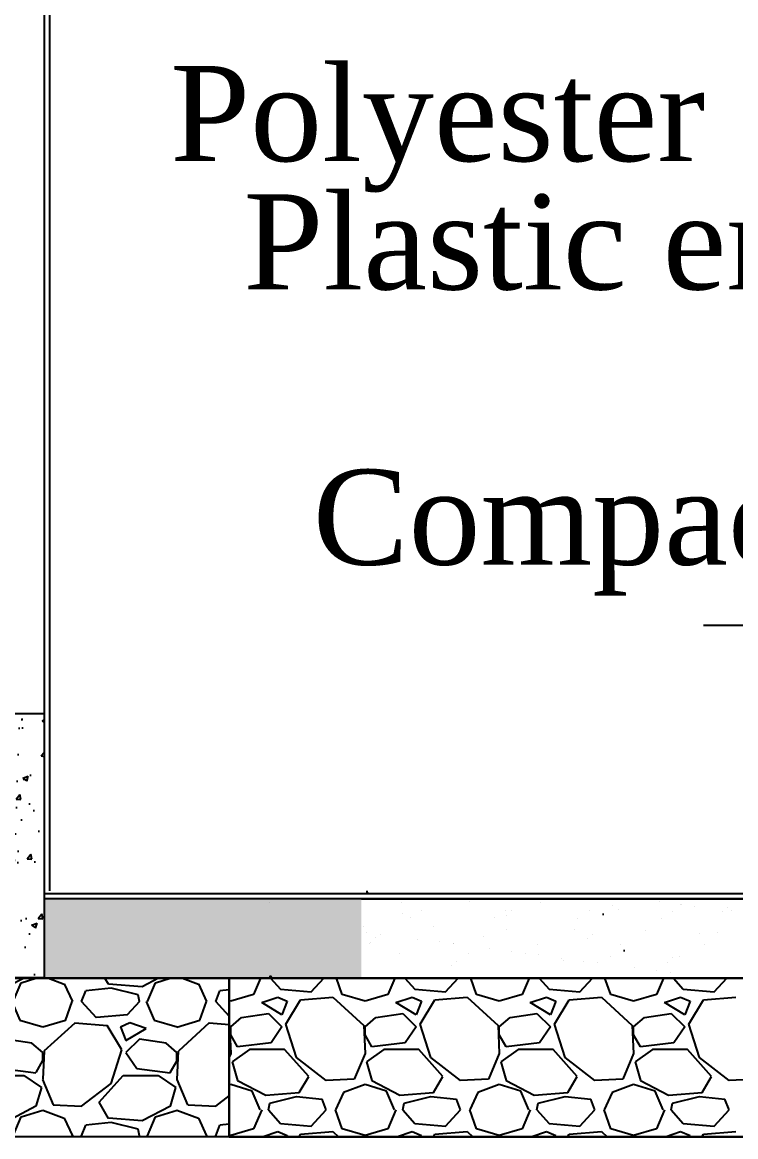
# Model space of a CAD drawing. Header units: centimetres. Extents: x 19229 to 51025, y 9487 to 24710.
# Drawn here: x 25664.7 to 25799.6, y 10798.9 to 11009.7 of the extents above; entities that cross this region are included whole.
import ezdxf

# ---------------------------------------------------------------- set-up
doc = ezdxf.new("R2010")
doc.units = ezdxf.units.CM
doc.layers.get('0').update_dxf_attribs({"linetype": 'CONTINUOUS'})
doc.styles.add('style3', font='times.ttf', dxfattribs={"height": 25})
pattern_1 = [(37.5, (3570.38, 1228.156), (-1.60003, 48.941324), [0, -38.608, 0, -43.18, 0, -41.275]), (7.5, (3570.38, 1228.156), (44.95233, 71.68251), [0, -20.828, 0, -34.798, 0, -13.335]), (327.5, (3539.136, 1228.156), (79.09924, 0.14372), [0, -12.7, 0, -45.72, 0, -59.69]), (317.5, (3539.136, 1228.156), (76.35565, 22.29293), [0, -6.35, 0, -29.972, 0, -34.29])]

msp = doc.modelspace()

# ---------------------------------------------------------------- hatches: boundary and pattern name
at = {"ltscale": 500}
h = msp.add_hatch(dxfattribs=at)
h.set_pattern_fill('CONCRETE_C', scale=1.5, pattern_type=2)
h.set_pattern_definition([(50, (5233.612, 994.315), (10.7589027, -0.941282), [1.125, -12.375]), (355, (5233.612, 994.315), (-2.08127, 11.282882), [0.9, -9.9]), (100.4514, (5234.509, 994.237), (8.6776407, 10.341593), [0.956103, -10.5171317]), (46.1842, (5233.612, 997.315), (16.008616, -2.482785), [1.6875, -18.5625]), (96.6356, (5234.946, 997.108), (14.019941, 14.611768), [1.434154, -15.775695]), (351.1842, (5233.612, 997.315), (14.019929, 14.611779), [1.35, -14.85]), (21, (5235.112, 996.565), (8.9536058, -6.0392834), [1.125, -12.375]), (326, (5235.112, 996.565), (3.64973, 10.8772507), [0.9, -9.9]), (71.4514, (5235.858, 996.062), (12.6033394, 4.8379575), [0.956103, -10.5171317]), (37.5, (5233.612, 994.3153), (0.1823978, 4.9934078), [0, -9.78, 0, -10.05, 0, -9.9375]), (7.5, (5233.612, 994.315), (3.946043, 5.9161757), [0, -5.73, 0, -9.555, 0, -3.7875]), (327.5, (5230.267, 994.3153), (8.00733654, -0.3383231), [0, -3.75, 0, -11.7, 0, -15.525]), (317.5, (5228.767, 994.315), (8.7477925, 1.5015747), [0, -4.875, 0, -7.77, 0, -11.025])])
h.paths.add_polyline_path([(25643.85, 10878.97), (25668.85, 10878.97), (25668.85, 10828.97), (25643.85, 10828.97)])
at = {"ltscale": 20}
h = msp.add_hatch(dxfattribs=at)
h.set_pattern_fill('AR-SAND', scale=0.2, style=0)
h.paths.add_polyline_path([(25668.83, 10828.97), (25728.83, 10828.97), (25728.83, 10843.91), (25668.83, 10843.91)])
h.paths.add_polyline_path([(26608.86, 10828.91), (26668.86, 10828.91), (26668.86, 10843.91), (26608.86, 10843.91)])
h = msp.add_hatch()
h.set_pattern_fill('AR-SAND')
h.set_pattern_definition(pattern_1)
h.paths.add_polyline_path([(25728.83, 10843.91), (26127.73, 10843.91), (26127.73, 10833.91), (26127.73, 10828.91), (25728.83, 10828.91)])
h = msp.add_hatch()
h.set_pattern_fill('AR-SAND')
h.set_pattern_definition(pattern_1)
h.paths.add_polyline_path([(25728.83, 10843.91), (26127.73, 10843.91), (26127.73, 10833.91), (26127.73, 10828.91), (25728.83, 10828.91)])
h = msp.add_hatch()
h.set_pattern_fill('GRAVEL')
h.set_pattern_definition([(228.0127875, (3588.6661, 105.5172), (-203.20000002, -228.59999999), [3.417214, -338.304836]), (184.969741, (3586.3801, 102.9772), (304.79999988, 25.400001447), [5.864047, -580.54049]), (132.510447, (3580.5381, 102.4692), (254.00000011, -279.3999999), [4.134815, -409.347228]), (267.273689, (3570.6321, 96.1192), (25.400000053, 508), [5.340045, -528.664374]), (292.833654, (3570.3781, 90.7852), (-127.00000001, 304.799999996), [5.236337, -518.398077]), (357.273689, (3572.4101, 85.9592), (-508, 25.400000053), [5.340045, -528.664374]), (37.6942405, (3577.7441, 85.7052), (-330.199999985, -254.00000002), [7.061937, -699.131153]), (72.2553284, (3583.3321, 90.0232), (177.800000048, 558.799999985), [6.667195, -660.052566]), (121.4295656, (3585.3641, 96.3732), (-203.20000003, 330.19999998), [5.35813, -530.455457]), (175.236358, (3582.57, 100.9452), (279.4, -25.40000004), [6.117133, -299.73937]), (222.3974378, (3576.4741, 101.4532), (-304.79999999, -279.40000001), [7.91078, -783.167725]), (138.814075, (3595.778, 95.8652), (-177.8, 152.40000001), [2.700045, -267.305658]), (171.4692344, (3593.7461, 97.6432), (330.20000001, -50.79999994), [5.13682, -508.54639]), (225, (3588.666, 98.405), (-4e-15, -25.4), [3.592093, -32.32893]), (203.19859, (3586.888, 101.4532), (127, 50.8), [1.934413, -191.506224]), (291.80141, (3585.11, 100.691), (-25.4, 76.2), [2.735656, -134.04753]), (30.963757, (3586.126, 98.151), (76.2, 50.8), [4.443197, -143.662982]), (161.56505, (3589.936, 100.437), (50.8, -25.4), [3.212871, -77.10898]), (16.3895403, (3570.3781, 100.6912), (254, 76.2), [4.50088, -445.588267]), (70.346176, (3574.6961, 101.9612), (-101.60000001, -279.4), [3.77599, -373.822157]), (293.19859, (3589.936, 105.5172), (-50.8, 127), [3.8688, -189.571836]), (343.61046, (3591.4601, 101.9612), (-254.000000005, 76.19999998), [4.50088, -445.588267]), (339.443955, (3570.378, 84.9432), (-127, 50.8), [4.340352, -212.677343]), (294.775141, (3574.4421, 83.4192), (-127.00000015, 279.39999993), [3.63672, -360.035934]), (66.80141, (3590.19, 80.1172), (50.8, 127), [3.8688, -189.571836]), (17.3540246, (3591.7141, 83.6732), (-330.19999999, -101.60000002), [4.257827, -421.52376]), (69.443955, (3577.744, 80.1172), (-50.8, -127), [2.170176, -214.84752]), (101.309932, (3588.666, 80.117), (-25.4, 101.6), [1.295146, -128.21995]), (165.963757, (3588.412, 81.387), (76.2, -25.4), [5.236337, -99.490546]), (186.009006, (3583.3321, 82.6572), (254, 25.40000001), [4.85267, -480.413649]), (303.690068, (3586.126, 95.865), (-25.4, 50.8), [3.66324, -87.917764]), (353.1572266, (3588.1581, 92.8172), (431.800000003, -50.799999977), [6.395568, -633.16009]), (60.945396, (3594.508, 92.0552), (-101.6, -177.8), [2.615082, -258.893923]), (90, (3595.778, 94.34), (-25.4, 25.4), [1.524, -23.876]), (120.256437, (3582.8241, 83.4192), (101.59999999, -177.80000001), [3.52867, -349.339408]), (48.0127875, (3581.0461, 86.4672), (203.20000002, 228.59999999), [6.83443, -334.887622]), (0, (3585.618, 91.547), (25.4, 25.4), [6.604, -18.796]), (325.3048465, (3592.2221, 91.5472), (254.0000001, -177.79999986), [4.016096, -397.593167]), (254.054604, (3595.524, 89.2612), (-25.4, -101.6), [3.69829, -181.2165]), (207.6459754, (3594.5081, 85.7052), (-482.60000002, -253.999999966), [6.02145, -596.124644]), (175.4260787, (3589.1741, 82.9112), (-330.2, 25.4), [6.370295, -630.658465])])
h.paths.add_polyline_path([(25603.83, 10828.91), (25703.83, 10828.91), (25703.83, 10798.91), (25603.83, 10798.91)])

# ---------------------------------------------------------------- linework, layer by layer
at = {"color": 7}
for p, q in [((25668.83, 11163.11), (25668.83, 10828.91)), ((25669.83, 11163.13), (25669.83, 10845.41)), ((25668.83, 10844.91), (26168.85, 10844.91)), ((26168.85, 10843.91), (25668.83, 10843.91)), ((25711.31, 10844.76), (25711.31, 10844.76)), ((25711.37, 10843.15), (25711.37, 10843.15)), ((25728.83, 10843.91), (26168.85, 10843.91)), ((25728.83, 10843.91), (26168.85, 10843.91)), ((25736.34, 10843.29), (25736.34, 10843.29)), ((25749.33, 10843.35), (25749.33, 10843.35)), ((25762.63, 10843.19), (25762.63, 10843.19)), ((25785.11, 10843.42), (25785.11, 10843.42)), ((25736.57, 10841.21), (25736.57, 10841.21)), ((25740.26, 10841.68), (25740.26, 10841.68)), ((25756.08, 10841.65), (25756.08, 10841.65)), ((25757.19, 10841.66), (25757.19, 10841.66)), ((25771.9, 10841.62), (25771.9, 10841.62)), ((25776.35, 10842.69), (25776.35, 10842.69)), ((25777.52, 10841.84), (25777.52, 10841.84)), ((25787.72, 10841.59), (25787.72, 10841.59)), ((25789.24, 10842.87), (25789.24, 10842.87)), ((25789.35, 10842.75), (25789.35, 10842.75)), ((25791.88, 10842.52), (25791.88, 10842.52)), ((25797.21, 10841.43), (25797.21, 10841.43)), ((25798.15, 10842.29), (25798.15, 10842.29)), ((25798.78, 10841.62), (25798.78, 10841.62)), ((25738.12, 10840.31), (25738.12, 10840.31)), ((25753.94, 10840.29), (25753.94, 10840.29)), ((25756.26, 10840.81), (25756.26, 10840.81)), ((25769.76, 10840.26), (25769.76, 10840.26)), ((25785.58, 10840.23), (25785.58, 10840.23)), ((25729.17, 10838.76), (25729.17, 10838.76)), ((25729.86, 10837.54), (25729.86, 10837.54)), ((25732.5, 10837.19), (25732.5, 10837.19)), ((25742.46, 10838.59), (25742.46, 10838.59)), ((25751.84, 10836.76), (25751.84, 10836.76)), ((25756.18, 10838.1), (25756.18, 10838.1)), ((25769.18, 10838.16), (25769.18, 10838.16)), ((25772.46, 10837.2), (25772.46, 10837.2)), ((25782.48, 10837.99), (25782.48, 10837.99)), ((25792.79, 10837.38), (25792.79, 10837.38)), ((25796.2, 10837.5), (25796.2, 10837.5)), ((25730.4, 10835.4), (25730.4, 10835.4)), ((25730.57, 10835.72), (25730.57, 10835.72)), ((25731.51, 10836.58), (25731.51, 10836.58)), ((25739.4, 10836.28), (25739.4, 10836.28)), ((25743.53, 10835.74), (25743.53, 10835.74)), ((25746.18, 10835.39), (25746.18, 10835.39)), ((25746.22, 10835.37), (25746.22, 10835.37)), ((25762.04, 10835.34), (25762.04, 10835.34)), ((25771.53, 10836.35), (25771.53, 10836.35)), ((25777.86, 10835.32), (25777.86, 10835.32)), ((25793.68, 10835.29), (25793.68, 10835.29)), ((25736.02, 10833.5), (25736.02, 10833.5)), ((25749.01, 10833.57), (25749.01, 10833.57)), ((25753.08, 10834.48), (25753.08, 10834.48)), ((25757.21, 10833.94), (25757.21, 10833.94)), ((25759.85, 10833.59), (25759.85, 10833.59)), ((25762.31, 10833.4), (25762.31, 10833.4)), ((25766.75, 10832.68), (25766.75, 10832.68)), ((25776.03, 10832.9), (25776.03, 10832.9)), ((25787.73, 10832.75), (25787.73, 10832.75)), ((25789.03, 10832.97), (25789.03, 10832.97)), ((25745.84, 10831.26), (25745.84, 10831.26)), ((25746.78, 10832.12), (25746.78, 10832.12)), ((25767.11, 10832.3), (25767.11, 10832.3)), ((25770.88, 10832.14), (25770.88, 10832.14)), ((25773.52, 10831.79), (25773.52, 10831.79)), ((25780.42, 10830.88), (25780.42, 10830.88)), ((25786.8, 10831.89), (25786.8, 10831.89)), ((25703.83, 10828.91), (26168.85, 10828.91)), ((25703.83, 10828.91), (25703.83, 10798.91)), ((25709.76, 10828.91), (25708.43, 10825.8)), ((25711.52, 10828.91), (25711.6, 10829.36)), ((25711.94, 10828.91), (25711.56, 10829.36)), ((25711.63, 10828.91), (25713.51, 10826.82)), ((25719.35, 10826.31), (25721.74, 10828.91)), ((25725.2, 10825.8), (25724.09, 10828.91)), ((25724.46, 10828.94), (25724.46, 10828.94)), ((26168.85, 10828.91), (25728.83, 10828.91)), ((25728.83, 10828.91), (26168.85, 10828.91)), ((25728.85, 10828.97), (25728.85, 10828.97)), ((25735.16, 10828.91), (25733.83, 10825.8)), ((25736.16, 10828.96), (25736.16, 10828.96)), ((25737.03, 10828.91), (25738.91, 10826.82)), ((25744.75, 10826.31), (25747.14, 10828.91)), ((25750.6, 10825.8), (25749.49, 10828.91)), ((25751.98, 10828.93), (25751.98, 10828.93)), ((25760.56, 10828.91), (25759.23, 10825.8)), ((25762.43, 10828.91), (25764.31, 10826.82)), ((25770.15, 10826.31), (25772.54, 10828.91)), ((25776, 10825.8), (25774.89, 10828.91)), ((25784.55, 10830.34), (25784.55, 10830.34)), ((25785.96, 10828.91), (25784.63, 10825.8)), ((25787.2, 10829.99), (25787.2, 10829.99)), ((25787.83, 10828.91), (25789.71, 10826.82)), ((25794.1, 10829.08), (25794.1, 10829.08)), ((25795.55, 10826.31), (25797.94, 10828.91)), ((25713.51, 10826.82), (25719.35, 10826.31)), ((25738.91, 10826.82), (25744.75, 10826.31)), ((25764.31, 10826.82), (25770.15, 10826.31)), ((25789.71, 10826.82), (25795.55, 10826.31)), ((25704.11, 10824.53), (25703.83, 10824.61)), ((25708.43, 10825.8), (25704.11, 10824.53)), ((25709.96, 10824.28), (25713, 10825.29)), ((25713.77, 10821.99), (25709.96, 10824.28)), ((25713, 10825.29), (25714.78, 10824.53)), ((25714.78, 10824.53), (25713.77, 10821.99)), ((25714.53, 10820.21), (25717.32, 10824.78)), ((25717.32, 10824.78), (25723.42, 10825.29)), ((25723.42, 10825.29), (25729.26, 10819.96)), ((25729.51, 10824.53), (25725.2, 10825.8)), ((25733.83, 10825.8), (25729.51, 10824.53)), ((25735.36, 10824.28), (25738.4, 10825.29)), ((25739.17, 10821.99), (25735.36, 10824.28)), ((25738.4, 10825.29), (25740.18, 10824.53)), ((25740.18, 10824.53), (25739.17, 10821.99)), ((25739.93, 10820.21), (25742.72, 10824.78)), ((25742.72, 10824.78), (25748.82, 10825.29)), ((25748.82, 10825.29), (25754.66, 10819.96)), ((25754.91, 10824.53), (25750.6, 10825.8)), ((25759.23, 10825.8), (25754.91, 10824.53)), ((25760.76, 10824.28), (25763.8, 10825.29)), ((25764.57, 10821.99), (25760.76, 10824.28)), ((25763.8, 10825.29), (25765.58, 10824.53)), ((25765.58, 10824.53), (25764.57, 10821.99)), ((25765.33, 10820.21), (25768.12, 10824.78)), ((25768.12, 10824.78), (25774.22, 10825.29)), ((25774.22, 10825.29), (25780.06, 10819.96)), ((25780.31, 10824.53), (25776, 10825.8)), ((25784.63, 10825.8), (25780.31, 10824.53)), ((25786.16, 10824.28), (25789.2, 10825.29)), ((25789.97, 10821.99), (25786.16, 10824.28)), ((25789.2, 10825.29), (25790.98, 10824.53)), ((25790.98, 10824.53), (25789.97, 10821.99)), ((25790.73, 10820.21), (25793.52, 10824.78)), ((25793.52, 10824.78), (25799.62, 10825.29)), ((25706.15, 10821.48), (25711.23, 10822.24)), ((25711.23, 10822.24), (25713.77, 10819.7)), ((25731.55, 10821.48), (25736.63, 10822.24)), ((25736.63, 10822.24), (25739.17, 10819.7)), ((25756.95, 10821.48), (25762.03, 10822.24)), ((25762.03, 10822.24), (25764.57, 10819.7)), ((25782.35, 10821.48), (25787.43, 10822.24)), ((25787.43, 10822.24), (25789.97, 10819.7)), ((25703.83, 10819.98), (25703.86, 10819.96)), ((25703.86, 10819.96), (25704.11, 10814.62)), ((25704.11, 10819.7), (25706.15, 10821.48)), ((25716.56, 10813.86), (25714.53, 10820.21)), ((25729.26, 10819.96), (25729.51, 10814.62)), ((25729.51, 10819.7), (25731.55, 10821.48)), ((25741.96, 10813.86), (25739.93, 10820.21)), ((25754.66, 10819.96), (25754.91, 10814.62)), ((25754.91, 10819.7), (25756.95, 10821.48)), ((25767.36, 10813.86), (25765.33, 10820.21)), ((25780.06, 10819.96), (25780.31, 10814.62)), ((25780.31, 10819.7), (25782.35, 10821.48)), ((25792.76, 10813.86), (25790.73, 10820.21)), ((25704.11, 10818.18), (25704.11, 10819.7)), ((25705.38, 10815.89), (25704.11, 10818.18)), ((25713.77, 10819.7), (25711.73, 10816.66)), ((25729.51, 10818.18), (25729.51, 10819.7)), ((25730.78, 10815.89), (25729.51, 10818.18)), ((25739.17, 10819.7), (25737.13, 10816.66)), ((25754.91, 10818.18), (25754.91, 10819.7)), ((25756.18, 10815.89), (25754.91, 10818.18)), ((25764.57, 10819.7), (25762.53, 10816.66)), ((25780.31, 10818.18), (25780.31, 10819.7)), ((25781.58, 10815.89), (25780.31, 10818.18)), ((25789.97, 10819.7), (25787.93, 10816.66)), ((25711.73, 10816.66), (25705.38, 10815.89)), ((25737.13, 10816.66), (25730.78, 10815.89)), ((25762.53, 10816.66), (25756.18, 10815.89)), ((25787.93, 10816.66), (25781.58, 10815.89)), ((25704.11, 10814.62), (25703.83, 10813.96)), ((25707.67, 10815.39), (25704.37, 10813.1)), ((25714.27, 10815.39), (25707.67, 10815.39)), ((25718.85, 10810.31), (25714.27, 10815.39)), ((25722.15, 10809.54), (25716.56, 10813.86)), ((25729.51, 10814.62), (25727.48, 10809.8)), ((25733.07, 10815.39), (25729.77, 10813.1)), ((25739.67, 10815.39), (25733.07, 10815.39)), ((25744.25, 10810.31), (25739.67, 10815.39)), ((25747.55, 10809.54), (25741.96, 10813.86)), ((25754.91, 10814.62), (25752.88, 10809.8)), ((25758.47, 10815.39), (25755.17, 10813.1)), ((25765.07, 10815.39), (25758.47, 10815.39)), ((25769.65, 10810.31), (25765.07, 10815.39)), ((25772.95, 10809.54), (25767.36, 10813.86)), ((25780.31, 10814.62), (25778.28, 10809.8)), ((25783.87, 10815.39), (25780.57, 10813.1)), ((25790.47, 10815.39), (25783.87, 10815.39)), ((25795.05, 10810.31), (25790.47, 10815.39)), ((25798.35, 10809.54), (25792.76, 10813.86)), ((25704.37, 10813.1), (25705.38, 10809.54)), ((25729.77, 10813.1), (25730.78, 10809.54)), ((25755.17, 10813.1), (25756.18, 10809.54)), ((25780.57, 10813.1), (25781.58, 10809.54)), ((25705.38, 10809.54), (25710.72, 10806.75)), ((25717.07, 10807.26), (25718.85, 10810.31)), ((25727.48, 10809.8), (25722.15, 10809.54)), ((25730.78, 10809.54), (25736.12, 10806.75)), ((25742.47, 10807.26), (25744.25, 10810.31)), ((25752.88, 10809.8), (25747.55, 10809.54)), ((25756.18, 10809.54), (25761.52, 10806.75)), ((25767.87, 10807.26), (25769.65, 10810.31)), ((25778.28, 10809.8), (25772.95, 10809.54)), ((25781.58, 10809.54), (25786.92, 10806.75)), ((25793.27, 10807.26), (25795.05, 10810.31)), ((25803.68, 10809.8), (25798.35, 10809.54)), ((25704.11, 10808.78), (25703.83, 10808.68)), ((25708.18, 10807.51), (25704.11, 10808.78)), ((25709.7, 10803.96), (25708.18, 10807.51)), ((25710.72, 10806.75), (25717.07, 10807.26)), ((25725.45, 10807.26), (25723.93, 10803.96)), ((25729.51, 10808.78), (25725.45, 10807.26)), ((25733.58, 10807.51), (25729.51, 10808.78)), ((25735.1, 10803.96), (25733.58, 10807.51)), ((25736.12, 10806.75), (25742.47, 10807.26)), ((25750.85, 10807.26), (25749.33, 10803.96)), ((25754.91, 10808.78), (25750.85, 10807.26)), ((25758.98, 10807.51), (25754.91, 10808.78)), ((25760.5, 10803.96), (25758.98, 10807.51)), ((25761.52, 10806.75), (25767.87, 10807.26)), ((25776.25, 10807.26), (25774.73, 10803.96)), ((25780.31, 10808.78), (25776.25, 10807.26)), ((25784.38, 10807.51), (25780.31, 10808.78)), ((25785.9, 10803.96), (25784.38, 10807.51)), ((25786.92, 10806.75), (25793.27, 10807.26)), ((25711.23, 10803.96), (25711.48, 10805.23)), ((25711.48, 10805.23), (25716.56, 10806.5)), ((25716.56, 10806.5), (25721.39, 10805.99)), ((25722.15, 10803.96), (25721.39, 10805.99)), ((25736.63, 10803.96), (25736.88, 10805.23)), ((25736.88, 10805.23), (25741.96, 10806.5)), ((25741.96, 10806.5), (25746.79, 10805.99)), ((25747.55, 10803.96), (25746.79, 10805.99)), ((25762.03, 10803.96), (25762.28, 10805.23)), ((25762.28, 10805.23), (25767.36, 10806.5)), ((25767.36, 10806.5), (25772.19, 10805.99)), ((25772.95, 10803.96), (25772.19, 10805.99)), ((25787.43, 10803.96), (25787.68, 10805.23)), ((25787.68, 10805.23), (25792.76, 10806.5)), ((25792.76, 10806.5), (25797.59, 10805.99)), ((25798.35, 10803.96), (25797.59, 10805.99)), ((25709.96, 10803.96), (25708.43, 10800.4)), ((25711.23, 10803.96), (25713.51, 10801.42)), ((25719.35, 10800.91), (25722.15, 10803.96)), ((25725.2, 10800.4), (25723.93, 10803.96)), ((25735.36, 10803.96), (25733.83, 10800.4)), ((25736.63, 10803.96), (25738.91, 10801.42)), ((25744.75, 10800.91), (25747.55, 10803.96)), ((25750.6, 10800.4), (25749.33, 10803.96)), ((25760.76, 10803.96), (25759.23, 10800.4)), ((25762.03, 10803.96), (25764.31, 10801.42)), ((25770.15, 10800.91), (25772.95, 10803.96)), ((25776, 10800.4), (25774.73, 10803.96)), ((25786.16, 10803.96), (25784.63, 10800.4)), ((25787.43, 10803.96), (25789.71, 10801.42)), ((25795.55, 10800.91), (25798.35, 10803.96)), ((25713.51, 10801.42), (25719.35, 10800.91)), ((25738.91, 10801.42), (25744.75, 10800.91)), ((25764.31, 10801.42), (25770.15, 10800.91)), ((25789.71, 10801.42), (25795.55, 10800.91)), ((25704.11, 10799.13), (25703.83, 10799.21)), ((25703.83, 10798.91), (26098.85, 10798.91)), ((25708.43, 10800.4), (25704.11, 10799.13)), ((25710.05, 10798.91), (25713, 10799.89)), ((25713, 10799.89), (25714.78, 10799.13)), ((25714.78, 10799.13), (25714.69, 10798.91)), ((25717.03, 10798.91), (25717.32, 10799.38)), ((25717.32, 10799.38), (25723.42, 10799.89)), ((25723.42, 10799.89), (25724.5, 10798.91)), ((25729.51, 10799.13), (25725.2, 10800.4)), ((25733.83, 10800.4), (25729.51, 10799.13)), ((25735.45, 10798.91), (25738.4, 10799.89)), ((25738.4, 10799.89), (25740.18, 10799.13)), ((25740.18, 10799.13), (25740.09, 10798.91)), ((25742.43, 10798.91), (25742.72, 10799.38)), ((25742.72, 10799.38), (25748.82, 10799.89)), ((25748.82, 10799.89), (25749.9, 10798.91)), ((25754.91, 10799.13), (25750.6, 10800.4)), ((25759.23, 10800.4), (25754.91, 10799.13)), ((25760.85, 10798.91), (25763.8, 10799.89)), ((25763.8, 10799.89), (25765.58, 10799.13)), ((25765.58, 10799.13), (25765.49, 10798.91)), ((25767.83, 10798.91), (25768.12, 10799.38)), ((25768.12, 10799.38), (25774.22, 10799.89)), ((25774.22, 10799.89), (25775.3, 10798.91)), ((25780.31, 10799.13), (25776, 10800.4)), ((25784.63, 10800.4), (25780.31, 10799.13)), ((25786.25, 10798.91), (25789.2, 10799.89)), ((25789.2, 10799.89), (25790.98, 10799.13)), ((25790.98, 10799.13), (25790.89, 10798.91)), ((25793.23, 10798.91), (25793.52, 10799.38)), ((25793.52, 10799.38), (25799.62, 10799.89))]:
    msp.add_line(p, q, dxfattribs=at)
at = {"color": 7, "ltscale": 20}
for p, q in [((25923.33, 10895.59), (25793.5, 10895.59)), ((25728.83, 10843.91), (25668.83, 10843.91)), ((25668.83, 10843.91), (25668.83, 10828.97)), ((25668.83, 10828.97), (25728.83, 10828.97))]:
    msp.add_line(p, q, dxfattribs=at)
at = {"color": 7, "ltscale": 100}
msp.add_lwpolyline([(25668.85, 10828.97), (25643.85, 10828.97), (25643.85, 10878.97), (25668.85, 10878.97)], close=True, dxfattribs=at)
at = {"color": 7}
msp.add_lwpolyline([(25703.83, 10798.91), (25603.83, 10798.91), (25603.83, 10828.91), (25703.83, 10828.91)], close=True, dxfattribs=at)
msp.add_lwpolyline([(26118.85, 10798.91), (25703.83, 10798.91), (25703.83, 10828.91), (26168.85, 10828.91)], dxfattribs=at)
msp.add_arc((25730.33, 10845.41), 0.5, 180, 270, dxfattribs=at)

# ---------------------------------------------------------------- texts
at = {"color": 7, "style": 'style3'}
for s, p in [('Polyester Fabric Cover ≥ 740g/m2  ', (25692.67, 10983.43)), ('Plastic embeded  ', (25706.51, 10959.16)), ('Compacted Base course', (25719.62, 10907.1))]:
    msp.add_text(s, height=18, dxfattribs=at).set_placement(p)

doc.saveas('drawing.dxf')
